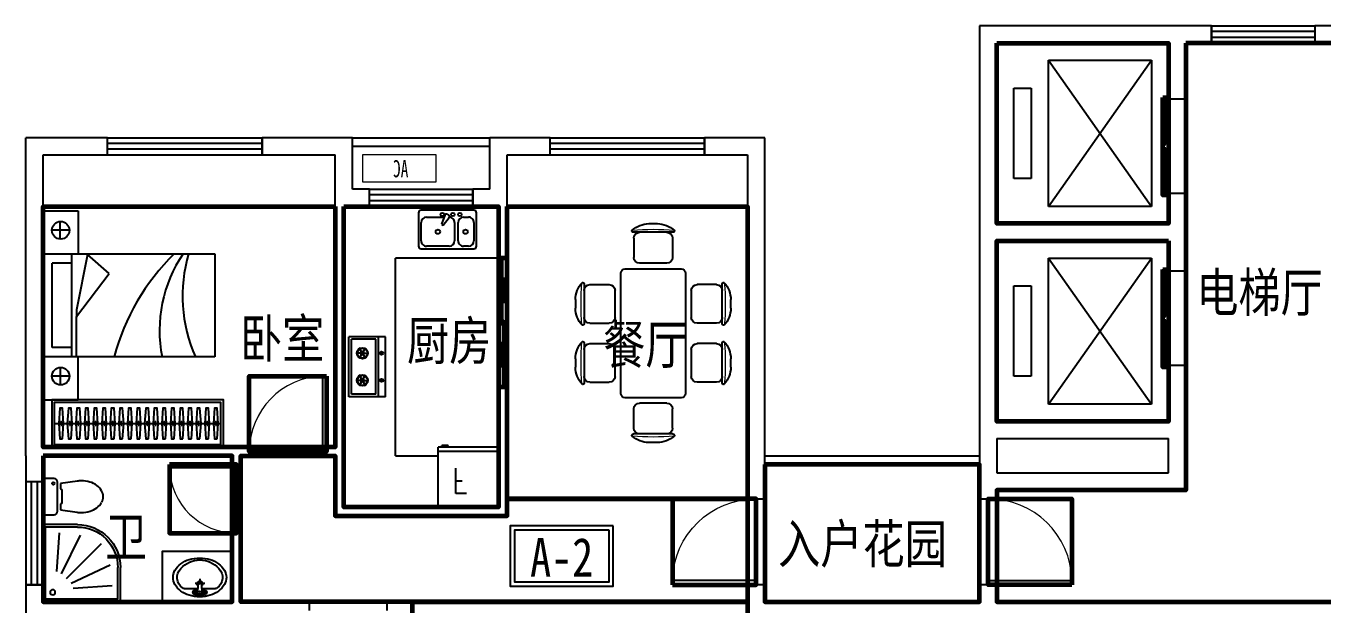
# Model space of a CAD drawing. Extents: x 4814447 to 4843647, y -954808 to -938608.
# Drawn here: x 4814447 to 4829533, y -945333 to -938608 of the extents above; entities that cross this region are included whole.
import ezdxf

# ---------------------------------------------------------------- set-up
doc = ezdxf.new("R2010")
doc.units = 0
doc.header["$MEASUREMENT"] = 0
doc.layers.get('0').update_dxf_attribs({"linetype": 'CONTINUOUS'})
for name, color, linetype in [('BALCONY', 153, 'CONTINUOUS'), ('F1', 8, 'CONTINUOUS'), ('FURNITURE', 8, 'CONTINUOUS'), ('LVTRY', 187, 'CONTINUOUS'), ('STAIR', 3, 'CONTINUOUS'), ('TEXT_文字_', 7, 'CONTINUOUS'), ('WALL', 2, 'CONTINUOUS'), ('wc', 8, 'CONTINUOUS'), ('WINDOW', 4, 'CONTINUOUS'), ('户型编号', 7, 'CONTINUOUS')]:
    doc.layers.add(name, color=color, linetype=linetype)
for name, color, linetype, lineweight in [('GT_卧室', 1, 'CONTINUOUS', 60), ('GT_卫生间', 5, 'CONTINUOUS', 60), ('GT_厨房', 4, 'CONTINUOUS', 60), ('GT_客厅', 2, 'CONTINUOUS', 60), ('GT_电梯', 150, 'CONTINUOUS', 60), ('GT_花园', 74, 'CONTINUOUS', 60), ('GT_过道', 30, 'CONTINUOUS', 60), ('GT_门', 245, 'CONTINUOUS', 60), ('GT_餐厅', 3, 'CONTINUOUS', 60), ('K_EQUPMENT_W', 6, 'CONTINUOUS', 9)]:
    doc.layers.add(name, color=color, linetype=linetype, lineweight=lineweight)
doc.styles.add('_ZBHZ', font='simhei.ttf', dxfattribs={"width": 0.8})

# ---------------------------------------------------------------- blocks, each defined once
blk = doc.blocks.new('A$C20217E62')
at = {"layer": 'F1'}
for p, q in [((0, 419), (0, 31)), ((644, 450), (31, 450)), ((31, 92), (31, 307)), ((92, 368), (298, 368)), ((306, 391), (267, 287)), ((285, 277), (355, 363)), ((335, 402), (350, 393)), ((419, 307), (419, 92)), ((460, 92), (460, 307)), ((522, 368), (583, 368)), ((644, 307), (644, 92)), ((675, 31), (675, 419)), ((267, 287), (285, 277)), ((31, 0), (644, 0)), ((358, 31), (92, 31)), ((583, 31), (522, 31))]:
    blk.add_line(p, q, dxfattribs=at)
for centre, radius in [((276, 399), 20.5), ((399, 399), 20.5), ((481, 399), 20.5), ((225, 199), 25.6), ((547, 199), 25.6)]:
    blk.add_circle(centre, radius, dxfattribs=at)
for centre, radius, start, end in [((31, 419), 30.7, 90, 180), ((92, 307), 61.4, 90, 180), ((325, 384), 20.5, 60, 159.4623), ((340, 376), 20.5, 320.5377, 60), ((358, 307), 61.4, 360, 90), ((522, 307), 61.4, 90, 180), ((583, 307), 61.4, 360, 90), ((644, 419), 30.7, 360, 90), ((31, 31), 30.7, 180, 270), ((92, 92), 61.4, 180, 270), ((358, 92), 61.4, 270, 360), ((522, 92), 61.4, 180, 270), ((583, 92), 61.4, 270, 360), ((644, 31), 30.7, 270, 360)]:
    blk.add_arc(centre, radius, start, end, dxfattribs=at)
blk = doc.blocks.new('A$C70047E59')
at = {"layer": 'wc'}
for p, q in [((0, 700), (0, 0)), ((0, 700), (424, 700)), ((80, 700), (80, 0)), ((110, 670), (110, 30)), ((110, 670), (394, 670)), ((394, 670), (394, 30)), ((424, 700), (424, 0)), ((249, 508), (196, 508)), ((258, 524), (232, 570)), ((258, 491), (232, 445)), ((277, 524), (304, 570)), ((277, 491), (304, 445)), ((287, 508), (340, 508)), ((249, 192), (196, 192)), ((258, 209), (232, 255)), ((258, 176), (232, 130)), ((277, 209), (304, 255)), ((277, 176), (304, 130)), ((287, 192), (340, 192)), ((0, 0), (424, 0)), ((110, 30), (394, 30))]:
    blk.add_line(p, q, dxfattribs=at)
for centre, radius in [((44, 508), 18.8), ((44, 508), 13.8), ((268, 508), 63.8), ((268, 508), 58.8), ((268, 508), 18.8), ((268, 508), 13.8), ((44, 192), 18.8), ((44, 192), 13.8), ((268, 192), 63.8), ((268, 192), 58.8), ((268, 192), 18.8), ((268, 192), 13.8)]:
    blk.add_circle(centre, radius, dxfattribs=at)
blk = doc.blocks.new('A$C4D107291')
for p, q in [((0, 0), (0, 2200)), ((0, 2200), (409, 2200)), ((409, 2200), (409, 1700)), ((305, 1973), (102, 1973)), ((199, 1871), (199, 2075)), ((0, 1700), (2000, 1700)), ((333, 500), (333, 1700)), ((516, 1690), (388, 1048)), ((770, 1471), (516, 1690)), ((2000, 1700), (2000, 500)), ((104, 611), (104, 1590)), ((333, 1590), (104, 1590)), ((388, 968), (770, 1471)), ((388, 1048), (388, 961)), ((388, 500), (388, 968)), ((333, 611), (104, 611)), ((2000, 500), (0, 500)), ((409, 0), (409, 500)), ((199, 378), (199, 173)), ((305, 275), (102, 275)), ((0, 0), (409, 0))]:
    blk.add_line(p, q)
for centre in [(205, 1973), (205, 275)]:
    blk.add_circle(centre, 102)
for centre, radius, start, end in [((3363, -172), 2623, 134.4837, 165.1561), ((2942, 808), 1587, 145.8422, 191.1759), ((3368, 1207), 1745, 163.6318, 203.8909)]:
    blk.add_arc(centre, radius, start, end)
blk = doc.blocks.new('淋浴2')
for p, q in [((-900, -400), (-900, 0)), ((0, 0), (-900, 0)), ((0, -900), (0, 0)), ((-870, -400), (-870, -30)), ((-30, -30), (-870, -30)), ((-30, -870), (-30, -30)), ((-353, -159), (-805, -193)), ((-326, -216), (-778, -435)), ((-274, -273), (-679, -680)), ((-216, -326), (-431, -780)), ((-158, -352), (-189, -805)), ((-30, -870), (-400, -870)), ((0, -900), (-400, -900))]:
    blk.add_line(p, q)
blk.add_circle((-112, -112), 30)
for radius in [500, 470]:
    blk.add_arc((-400, -400), radius, 180, 270)
blk = doc.blocks.new('*U28')
for p, q in [((128, 210), (0, 210)), ((0, 210), (0, -210)), ((168, -170), (168, 170)), ((400, 181), (202, 152)), ((202, 152), (202, 90)), ((202, 90), (220, 82)), ((220, 82), (220, -80)), ((220, -80), (202, -85)), ((202, -85), (202, -152)), ((0, -210), (128, -210)), ((202, -152), (398, -181))]:
    blk.add_line(p, q)
blk.add_circle((118, 154), 14.5)
for centre, radius, start, end in [((128, 170), 40, 360, 90), ((446, -168), 352, 90.2924, 97.7689), ((446, -168), 352, 73.6387, 90.2924), ((470, -85), 266, 54.4566, 73.6387), ((508, -33), 201, 30.1295, 54.4566), ((565, 1), 135, 0.2924, 30.1295), ((565, 1), 135, 330.4554, 0.2924), ((469, 85), 266, 286.9462, 306.1283), ((507, 33), 201, 306.1283, 330.4554), ((128, -170), 40, 270, 360), ((444, 168), 352, 262.5124, 270.2924), ((444, 168), 352, 270.2924, 286.9462)]:
    blk.add_arc(centre, radius, start, end)
blk = doc.blocks.new('$PLAN$00002341')
for p, q in [((-52, 163), (56, 163)), ((-179, 92), (-17, 92)), ((-14, 36), (-54, 36)), ((-52, 110), (-20, 110)), ((-22, 144), (-17, 46)), ((2, -20), (2, 27)), ((58, 36), (18, 36)), ((21, 46), (26, 144)), ((21, 92), (183, 92)), ((24, 110), (56, 110))]:
    blk.add_line(p, q)
for centre, radius in [((-52, 137), 19.4), ((56, 137), 19.4), ((-52, 137), 12.6), ((56, 137), 12.6)]:
    blk.add_circle(centre, radius)
for centre, radius, start, end in [((-30, -139), 323, 106.7409, 125.9862), ((0, -237), 426, 90, 106.7409), ((-52, 137), 26.5, 90, 270), ((2, 126), 29.9, 37.4402, 142.5598), ((0, -237), 426, 73.2591, 90), ((56, 137), 26.5, 270, 90), ((30, -139), 323, 54.0138, 73.2591), ((-144, -37), 166, 150.2994, 180), ((-75, -77), 246, 125.9862, 150.2994), ((-114, -35), 148, 125.2171, 225.4044), ((-179, 57), 35.1, 90, 125.2171), ((2, 36), 30.9, 129.8713, 50.1287), ((2, 46), 19.1, 180, 0), ((2, 36), 19.3, 163.9274, 16.0726), ((183, 57), 35.1, 54.7829, 90), ((118, -35), 148, 314.5956, 54.7829), ((75, -77), 246, 29.7006, 54.0138), ((144, -37), 166, 0, 29.7006), ((-144, -37), 166, 180, 209.7006), ((-75, 3), 246, 209.7006, 234.0138), ((6, 59), 300, 221.743, 269.243), ((-2, 59), 300, 270.757, 318.257), ((75, 3), 246, 305.9862, 330.2994), ((144, -37), 166, 330.2994, 0), ((-30, 65), 323, 234.0138, 253.2591), ((0, 164), 426, 253.2591, 270), ((0, 164), 426, 270, 286.7409), ((30, 65), 323, 286.7409, 305.9862)]:
    blk.add_arc(centre, radius, start, end)
for p in [(2, 126, 0), (2, 36, 0)]:
    blk.add_point(p)
blk = doc.blocks.new('空调室外机2')
at = {"ltscale": 0.5}
blk.add_lwpolyline([(0, 0), (850, 0), (850, 320), (0, 320)], close=True, dxfattribs=at)
at = {"ltscale": 0.5, "style": '_ZBHZ', "width": 0.65}
blk.add_text('AC', height=200, dxfattribs=at).set_placement((319, 55))
blk = doc.blocks.new('*U27')
for p, q in [((-300, 0), (-300, -700)), ((400, 0), (-300, 0)), ((400, 0), (400, -700)), ((30, -162), (-98, -162)), ((-98, -162), (-98, -457)), ((-21, -303), (-98, -303)), ((400, -650), (-300, -650)), ((400, -700), (-300, -700)), ((-258, -700), (-258, -720)), ((-187, -720), (-258, -720)), ((-187, -700), (-187, -720))]:
    blk.add_line(p, q)
blk = doc.blocks.new('jj2')
at = {"ltscale": 0.5}
for p, q in [((62, 1304), (-37, 1304)), ((243, 1204), (-217, 1204)), ((-212, 1136), (-212, 911)), ((238, 1136), (238, 911)), ((338, 784), (-312, 784)), ((170, 844), (-145, 844)), ((-792, 148), (-792, 608)), ((-362, 734), (-362, -666)), ((388, -666), (388, 734)), ((817, 608), (817, 148)), ((-724, 603), (-499, 603)), ((-432, 220), (-432, 535)), ((457, 535), (457, 220)), ((749, 603), (524, 603)), ((-892, 328), (-892, 427)), ((917, 427), (917, 328)), ((-724, 153), (-499, 153)), ((749, 153), (524, 153)), ((-792, -539), (-792, -79)), ((-724, -84), (-499, -84)), ((749, -84), (524, -84)), ((817, -79), (817, -539)), ((-892, -359), (-892, -260)), ((-432, -467), (-432, -152)), ((457, -152), (457, -467)), ((917, -260), (917, -359)), ((-724, -534), (-499, -534)), ((749, -534), (524, -534)), ((-312, -716), (338, -716)), ((-212, -1075), (-212, -850)), ((170, -782), (-145, -782)), ((238, -1075), (238, -850)), ((243, -1142), (-217, -1142)), ((62, -1242), (-37, -1242))]:
    blk.add_line(p, q, dxfattribs=at)
for centre, radius, start, end in [((-227, 1220), 10, 130.7265, 202.67), ((-217, 1224), 20, 202.67, 270), ((-27, 988), 316, 91.7651, 130.7265), ((52, 988), 316, 49.2735, 88.2349), ((243, 1224), 20, 270, 337.33), ((252, 1220), 10, 337.33, 49.2735), ((-145, 1136), 67.5, 90, 180), ((170, 1136), 67.5, 0, 90), ((-145, 911), 67.5, 180, 270), ((170, 911), 67.5, 270, 0), ((-312, 734), 50, 90, 180), ((338, 734), 50, 0, 90), ((-576, 417), 316, 139.2735, 178.2349), ((-808, 617), 10, 67.33, 139.2735), ((-812, 608), 20, 0, 67.33), ((837, 608), 20, 112.67, 180), ((833, 617), 10, 40.7265, 112.67), ((601, 417), 316, 1.7651, 40.7265), ((-724, 535), 67.5, 90, 180), ((-499, 535), 67.5, 0, 90), ((524, 535), 67.5, 90, 180), ((749, 535), 67.5, 0, 90), ((-576, 338), 316, 181.7651, 220.7265), ((601, 338), 316, 319.2735, 358.2349), ((-724, 220), 67.5, 180, 270), ((-499, 220), 67.5, 270, 0), ((524, 220), 67.5, 180, 270), ((749, 220), 67.5, 270, 0), ((-808, 138), 10, 220.7265, 292.67), ((-812, 148), 20, 292.67, 0), ((837, 148), 20, 180, 247.33), ((833, 138), 10, 247.33, 319.2735), ((-576, -269), 316, 139.2735, 178.2349), ((-808, -70), 10, 67.33, 139.2735), ((-812, -79), 20, 0, 67.33), ((-724, -152), 67.5, 90, 180), ((-499, -152), 67.5, 0, 90), ((524, -152), 67.5, 90, 180), ((749, -152), 67.5, 0, 90), ((837, -79), 20, 112.67, 180), ((833, -70), 10, 40.7265, 112.67), ((601, -269), 316, 1.7651, 40.7265), ((-576, -349), 316, 181.7651, 220.7265), ((601, -349), 316, 319.2735, 358.2349), ((-808, -549), 10, 220.7265, 292.67), ((-812, -539), 20, 292.67, 0), ((-724, -467), 67.5, 180, 270), ((-499, -467), 67.5, 270, 0), ((524, -467), 67.5, 180, 270), ((749, -467), 67.5, 270, 0), ((837, -539), 20, 180, 247.33), ((833, -549), 10, 247.33, 319.2735), ((-312, -666), 50, 180, 270), ((338, -666), 50, 270, 0), ((-145, -850), 67.5, 90, 180), ((170, -850), 67.5, 0, 90), ((-227, -1158), 10, 157.33, 229.2735), ((-217, -1162), 20, 90, 157.33), ((-27, -927), 316, 229.2735, 268.2349), ((-145, -1075), 67.5, 180, 270), ((52, -927), 316, 271.7651, 310.7265), ((170, -1075), 67.5, 270, 0), ((243, -1162), 20, 22.67, 90), ((252, -1158), 10, 310.7265, 22.67)]:
    blk.add_arc(centre, radius, start, end, dxfattribs=at)
at = {"lineweight": 13, "ltscale": 0.5}
for centre, start, end in [((13, -1474), 84.8023, 95.1977), ((1886, 378), 174.8023, 185.1977), ((-1861, 378), 354.8023, 5.1977), ((1886, -309), 174.8023, 185.1977), ((-1861, -309), 354.8023, 5.1977), ((13, 1536), 264.8023, 275.1977)]:
    blk.add_arc(centre, 2713, start, end, dxfattribs=at)
blk = doc.blocks.new('*U25')
blk.add_line((-970, -275), (970, -275))
for points in [[(-1000, 0), (1000, 0), (1000, -550), (-1000, -550)], [(-970, -30), (970, -30), (970, -520), (-970, -520)]]:
    blk.add_lwpolyline(points, close=True)
at = {"elevation": 0}
for points in [[(-874, -95), (-862, -275), (-874, -455), (-906, -455), (-918, -275), (-906, -95)], [(-774, -95), (-762, -275), (-774, -455), (-806, -455), (-818, -275), (-806, -95)], [(-674, -95), (-662, -275), (-674, -455), (-706, -455), (-718, -275), (-706, -95)], [(-574, -95), (-562, -275), (-574, -455), (-606, -455), (-618, -275), (-606, -95)], [(-474, -95), (-462, -275), (-474, -455), (-506, -455), (-518, -275), (-506, -95)], [(-374, -95), (-362, -275), (-374, -455), (-406, -455), (-418, -275), (-406, -95)], [(-274, -95), (-262, -275), (-274, -455), (-306, -455), (-318, -275), (-306, -95)], [(-174, -95), (-162, -275), (-174, -455), (-206, -455), (-218, -275), (-206, -95)], [(-74, -95), (-62, -275), (-74, -455), (-106, -455), (-118, -275), (-106, -95)], [(26, -95), (38, -275), (26, -455), (-6, -455), (-18, -275), (-6, -95)], [(126, -95), (138, -275), (126, -455), (94, -455), (82, -275), (94, -95)], [(226, -95), (238, -275), (226, -455), (194, -455), (182, -275), (194, -95)], [(326, -95), (338, -275), (326, -455), (294, -455), (282, -275), (294, -95)], [(426, -95), (438, -275), (426, -455), (394, -455), (382, -275), (394, -95)], [(526, -95), (538, -275), (526, -455), (494, -455), (482, -275), (494, -95)], [(626, -95), (638, -275), (626, -455), (594, -455), (582, -275), (594, -95)], [(726, -95), (738, -275), (726, -455), (694, -455), (682, -275), (694, -95)], [(826, -95), (838, -275), (826, -455), (794, -455), (782, -275), (794, -95)], [(926, -95), (938, -275), (926, -455), (894, -455), (882, -275), (894, -95)]]:
    blk.add_lwpolyline(points, close=True, dxfattribs=at)
at = {"ltscale": 15, "elevation": 0}
for points in [[(-894, -255), (-886, -255), (-886, -295), (-894, -295)], [(-794, -255), (-786, -255), (-786, -295), (-794, -295)], [(-694, -255), (-686, -255), (-686, -295), (-694, -295)], [(-594, -255), (-586, -255), (-586, -295), (-594, -295)], [(-494, -255), (-486, -255), (-486, -295), (-494, -295)], [(-394, -255), (-386, -255), (-386, -295), (-394, -295)], [(-294, -255), (-286, -255), (-286, -295), (-294, -295)], [(-194, -255), (-186, -255), (-186, -295), (-194, -295)], [(-94, -255), (-86, -255), (-86, -295), (-94, -295)], [(6, -255), (14, -255), (14, -295), (6, -295)], [(106, -255), (114, -255), (114, -295), (106, -295)], [(206, -255), (214, -255), (214, -295), (206, -295)], [(306, -255), (314, -255), (314, -295), (306, -295)], [(406, -255), (414, -255), (414, -295), (406, -295)], [(506, -255), (514, -255), (514, -295), (506, -295)], [(606, -255), (614, -255), (614, -295), (606, -295)], [(706, -255), (714, -255), (714, -295), (706, -295)], [(806, -255), (814, -255), (814, -295), (806, -295)], [(906, -255), (914, -255), (914, -295), (906, -295)]]:
    blk.add_lwpolyline(points, close=True, dxfattribs=at)
blk = doc.blocks.new('$TCHSYS$LDOR22D')
for p, q in [((-0.517, 0.833), (-0.017, 0.833)), ((-0.517, 0.833), (-0.517, 0.667)), ((-0.017, 0.833), (-0.017, 0.667)), ((0.017, 0.833), (0.017, 0.667)), ((0.017, 0.833), (0.517, 0.833)), ((0.517, 0.833), (0.517, 0.667)), ((-0.517, 0.667), (-0.017, 0.667)), ((0.017, 0.667), (0.517, 0.667)), ((-0.5, 0.5), (0.5, 0.5))]:
    blk.add_line(p, q)
blk = doc.blocks.new('$DorLib2D$00000131')
at = {"color": 0, "linetype": 'Continuous'}
for p, q in [((-0.5, 0.125), (-0.5, 0)), ((0.019, 0.125), (-0.5, 0.125)), ((0.019, 0), (0.019, 0.125)), ((0.15, 0.125), (0.232, 0.197)), ((0.35, 0.125), (0.15, 0.125)), ((0.232, 0.197), (0.232, 0.125)), ((-0.5, 0), (0.019, 0)), ((-0.024, 0), (0.5, 0)), ((-0.024, -0.125), (-0.024, 0)), ((0.5, 0), (0.5, -0.125)), ((-0.35, -0.125), (-0.15, -0.125)), ((-0.232, -0.197), (-0.232, -0.125)), ((-0.15, -0.125), (-0.232, -0.197)), ((0.5, -0.125), (-0.024, -0.125))]:
    blk.add_line(p, q, dxfattribs=at)
blk = doc.blocks.new('$DorLib2D$00000001')
for p, q in [((0.45, 0.975), (0.5, 0.975)), ((0.45, 0), (0.45, 0.975)), ((0.5, 0), (0.5, 0.975)), ((0.5, 0), (0.45, 0))]:
    blk.add_line(p, q)
at = {"lineweight": 13}
blk.add_arc((0.475, 0), 0.975, 91.4693, 180, dxfattribs=at)
blk = doc.blocks.new('$TCHSYS$WIN2D')
for p, q in [((-0.5, 0.5), (0.5, 0.5)), ((-0.5, 0.5), (-0.5, -0.5)), ((0.5, 0.5), (0.5, -0.5)), ((0.5, 0.1667), (-0.5, 0.1667)), ((0.5, -0.1667), (-0.5, -0.1667)), ((-0.5, -0.5), (0.5, -0.5))]:
    blk.add_line(p, q)

msp = doc.modelspace()

# ---------------------------------------------------------------- linework, layer by layer
at = {"layer": 'BALCONY', "linetype": 'ByBlock'}
for p, q in [((4818247, -939908), (4819847, -939908)), ((4818247, -940008), (4819847, -940008))]:
    msp.add_line(p, q, dxfattribs=at)
at = {"layer": 'BALCONY'}
for points in [[(4823047, -943608), (4825547, -943608)], [(4823047, -943708), (4825547, -943708)]]:
    msp.add_lwpolyline(points, dxfattribs=at)
msp.add_lwpolyline([(4823047, -943708), (4825547, -943708), (4825547, -945308), (4823047, -945308)], close=True, dxfattribs=at)
at = {"layer": 'GT_卧室'}
msp.add_lwpolyline([(4818047, -940708), (4818047, -943508), (4814647, -943508), (4814647, -940708), (4818047, -940708)], dxfattribs=at)
at = {"layer": 'GT_卫生间'}
msp.add_lwpolyline([(4814647, -943608), (4814647, -945308), (4816847, -945308), (4816847, -943608), (4814647, -943608)], dxfattribs=at)
at = {"layer": 'GT_厨房'}
msp.add_lwpolyline([(4818147, -940708), (4819947, -940708), (4819947, -944208), (4818147, -944208), (4818147, -940708)], dxfattribs=at)
at = {"layer": 'GT_客厅'}
msp.add_lwpolyline([(4818947, -945308), (4822847, -945308), (4822847, -949508), (4818947, -949508), (4818947, -945308)], dxfattribs=at)
at = {"layer": 'GT_电梯'}
for points in [[(4825747, -938808), (4827747, -938808), (4827747, -940908), (4825747, -940908), (4825747, -938808)], [(4827747, -941108), (4827747, -943208), (4825747, -943208), (4825747, -941108), (4827747, -941108)]]:
    msp.add_lwpolyline(points, dxfattribs=at)
at = {"layer": 'GT_花园'}
msp.add_lwpolyline([(4823047, -943708), (4823047, -945308), (4825547, -945308), (4825547, -943708), (4823047, -943708)], dxfattribs=at)
at = {"layer": 'GT_过道'}
for points in [[(4827947, -938808), (4827947, -944008), (4825747, -944008), (4825747, -945308), (4832347, -945308), (4832347, -944008), (4829747, -944008), (4829747, -938808), (4827947, -938808)], [(4822847, -944108), (4822847, -945308), (4816947, -945308), (4816947, -943608), (4818047, -943608), (4818047, -944308), (4820047, -944308), (4820047, -944108), (4822847, -944108)]]:
    msp.add_lwpolyline(points, dxfattribs=at)
at = {"layer": 'GT_门'}
for points in [[(4827681, -939440), (4827747, -939440), (4827747, -940577), (4827681, -940577), (4827681, -939440)], [(4819947, -941308), (4819947, -942808), (4820047, -942808), (4820047, -941308), (4819947, -941308)], [(4827681, -941440), (4827747, -941440), (4827747, -942577), (4827681, -942577), (4827681, -941440)], [(4817947, -942681), (4817947, -943558), (4817047, -943558), (4817047, -942681), (4817947, -942681)], [(4816117, -943708), (4816117, -944508), (4816897, -944508), (4816897, -943708), (4816117, -943708)], [(4821972, -945108), (4822947, -945108), (4822947, -944108), (4821972, -944108), (4821972, -945083), (4821972, -945108)], [(4826622, -945108), (4825647, -945108), (4825647, -944108), (4826622, -944108), (4826622, -945108)]]:
    msp.add_lwpolyline(points, dxfattribs=at)
at = {"layer": 'GT_餐厅'}
msp.add_lwpolyline([(4820047, -940708), (4822847, -940708), (4822847, -944108), (4820047, -944108), (4820047, -940708)], dxfattribs=at)
at = {"layer": 'LVTRY'}
for p, q in [((4818747, -943608), (4818747, -941308)), ((4819947, -941308), (4818747, -941308)), ((4818747, -943608), (4819247, -943608, 0))]:
    msp.add_line(p, q, dxfattribs=at)
msp.add_lwpolyline([(4816038, -945308), (4816038, -944718), (4816847, -944718), (4816847, -945308)], close=True, dxfattribs=at)
at = {"layer": 'STAIR'}
for p, q in [((4826347, -940708), (4826347, -939008)), ((4826347, -939008), (4827547, -939008)), ((4826347, -940708), (4827547, -939008)), ((4826347, -939008), (4827547, -940708)), ((4827547, -939008), (4827547, -940708)), ((4825947, -940383), (4825947, -939333)), ((4825947, -939333), (4826147, -939333)), ((4826147, -939333), (4826147, -940383)), ((4826147, -940383), (4825947, -940383)), ((4827547, -940708), (4826347, -940708)), ((4826347, -943008), (4826347, -941308)), ((4826347, -943008), (4827547, -941308)), ((4826347, -941308), (4827547, -943008)), ((4826347, -941308), (4827547, -941308)), ((4827547, -941308), (4827547, -943008)), ((4825947, -942683), (4825947, -941633)), ((4825947, -941633), (4826147, -941633)), ((4826147, -941633), (4826147, -942683)), ((4826147, -942683), (4825947, -942683)), ((4827547, -943008), (4826347, -943008))]:
    msp.add_line(p, q, dxfattribs=at)
at = {"layer": 'WALL', "linetype": 'ByBlock'}
for p, q in [((4825547, -938608), (4825547, -941008)), ((4827847, -938608), (4825547, -938608)), ((4828247, -938608), (4827847, -938608)), ((4828247, -938808), (4828247, -938608)), ((4829847, -938608), (4829447, -938608)), ((4829447, -938608), (4829447, -938808)), ((4825747, -938808), (4825747, -940908)), ((4827747, -938808), (4825747, -938808)), ((4827747, -938808), (4827747, -939458)), ((4827947, -939458), (4827947, -938808)), ((4827947, -938808), (4828247, -938808)), ((4829447, -938808), (4829747, -938808)), ((4827747, -939458), (4827947, -939458)), ((4814447, -943608), (4814447, -939908)), ((4815397, -939908), (4814447, -939908)), ((4815397, -940108), (4815397, -939908)), ((4818247, -939908), (4817197, -939908)), ((4817197, -939908), (4817197, -940108)), ((4818247, -940508), (4818247, -939908)), ((4819847, -940508), (4819847, -939908)), ((4820547, -939908), (4819847, -939908)), ((4820547, -940108), (4820547, -939908)), ((4823047, -939908), (4822347, -939908)), ((4822347, -939908), (4822347, -940108)), ((4823047, -944108), (4823047, -939908)), ((4814647, -943508), (4814647, -940108)), ((4814647, -940108), (4815397, -940108)), ((4817197, -940108), (4818047, -940108)), ((4818047, -940608), (4818047, -940108)), ((4820047, -940608), (4820047, -940108)), ((4820047, -940108), (4820547, -940108)), ((4822347, -940108), (4822847, -940108)), ((4822847, -940108), (4822847, -944108)), ((4818447, -940508), (4818247, -940508)), ((4818447, -940708), (4818447, -940508)), ((4819847, -940508), (4819647, -940508)), ((4819647, -940508), (4819647, -940708)), ((4827947, -940558), (4827747, -940558)), ((4827747, -940558), (4827747, -940908)), ((4827947, -941008), (4827947, -940558)), ((4818047, -943508), (4818047, -940608)), ((4818147, -943608), (4818147, -940708)), ((4818147, -940708), (4818447, -940708)), ((4819647, -940708), (4819947, -940708)), ((4819947, -940708), (4819947, -941308)), ((4820047, -941308), (4820047, -940608)), ((4825547, -941008), (4825547, -943308)), ((4827747, -940908), (4825747, -940908)), ((4827947, -941458), (4827947, -941008)), ((4827747, -941108), (4825747, -941108)), ((4825747, -941108), (4825747, -943208)), ((4827747, -941108), (4827747, -941458)), ((4819947, -941308), (4820047, -941308)), ((4827747, -941458), (4827947, -941458)), ((4827947, -942558), (4827747, -942558)), ((4827747, -942558), (4827747, -943208)), ((4827947, -943308), (4827947, -942558)), ((4820047, -942808), (4819947, -942808)), ((4819947, -942808), (4819947, -944208)), ((4820047, -944308), (4820047, -942808)), ((4825747, -943208), (4827747, -943208)), ((4825547, -943308), (4825547, -943908)), ((4825747, -943408), (4827747, -943408)), ((4825747, -943408), (4825747, -943808)), ((4827747, -943808), (4827747, -943408)), ((4827947, -944008), (4827947, -943308)), ((4816847, -943508), (4814647, -943508)), ((4817047, -943508), (4816847, -943508)), ((4817047, -943608), (4817047, -943508)), ((4818047, -943508), (4817947, -943508)), ((4817947, -943508), (4817947, -943608)), ((4814447, -943608), (4814447, -943908)), ((4814647, -943908), (4814647, -943608)), ((4816847, -943608), (4814647, -943608)), ((4816847, -943608), (4816847, -943708)), ((4816847, -943708), (4816947, -943708)), ((4816947, -943708), (4816947, -943608)), ((4816947, -943608), (4817047, -943608)), ((4817947, -943608), (4818047, -943608)), ((4818047, -944308), (4818047, -943608)), ((4818147, -944208), (4818147, -943608)), ((4825747, -943808), (4827747, -943808)), ((4814447, -943908), (4814647, -943908)), ((4825547, -943908), (4825547, -944108)), ((4825747, -944008), (4827947, -944008)), ((4825747, -944108), (4825747, -944008)), ((4822847, -944108), (4823047, -944108)), ((4825547, -944108), (4825747, -944108)), ((4820047, -944308), (4818047, -944308)), ((4819947, -944208), (4818147, -944208)), ((4816947, -944508), (4816847, -944508)), ((4816847, -944508), (4816847, -945308)), ((4816947, -945308), (4816947, -944508)), ((4814647, -945108), (4814447, -945108)), ((4814447, -945108), (4814447, -945508)), ((4814647, -945308), (4814647, -945108)), ((4823047, -945108), (4822847, -945108)), ((4822847, -945108), (4822847, -945408)), ((4823047, -945308), (4823047, -945108)), ((4825747, -945108), (4825547, -945108)), ((4825547, -945108), (4825547, -945308)), ((4825747, -945308), (4825747, -945108)), ((4815247, -945308), (4814647, -945308)), ((4816847, -945308), (4815247, -945308)), ((4817747, -945308), (4816947, -945308)), ((4817747, -945408), (4817747, -945308)), ((4818947, -945308), (4818647, -945308)), ((4818647, -945308), (4818647, -945408)), ((4818947, -949508), (4818947, -945308)), ((4825547, -945308), (4823047, -945308)), ((4826247, -945308), (4825747, -945308)), ((4829647, -945308), (4826247, -945308))]:
    msp.add_line(p, q, dxfattribs=at)
at = {"layer": 'WINDOW'}
for p, q in [((4818047, -940708), (4814647, -940708)), ((4822847, -940708), (4820047, -940708))]:
    msp.add_line(p, q, dxfattribs=at)
at = {"layer": 'WINDOW', "linetype": 'ByBlock'}
for p, q in [((4816847, -944508), (4816847, -943708)), ((4823047, -945108), (4823047, -944108)), ((4825547, -944108), (4825547, -945108))]:
    msp.add_line(p, q, dxfattribs=at)
at = {"layer": '户型编号', "linetype": 'ByBlock'}
for points in [[(4821284, -944424), (4820084, -944424), (4820084, -945124), (4821284, -945124)], [(4821234, -944474), (4820134, -944474), (4820134, -945074), (4821234, -945074)]]:
    msp.add_lwpolyline(points, close=True, dxfattribs=at)

# ---------------------------------------------------------------- block references
at = {"layer": 'FURNITURE'}
msp.add_blockref('A$C4D107291', (4814647, -942958), dxfattribs=at)
at = {"layer": 'FURNITURE', "xscale": -1, "rotation": 180}
for name, p in [('jj2', (4821735, -942151)), ('*U25', (4815747, -943508))]:
    msp.add_blockref(name, p, dxfattribs=at)
at = {"layer": 'K_EQUPMENT_W', "xscale": -1}
msp.add_blockref('空调室外机2', (4819217, -940424), dxfattribs=at)
at = {"layer": 'LVTRY'}
for name, p, rotation in [('A$C20217E62', (4819017, -941201, 0), 359.9972494081149), ('*U28', (4814647, -944084), 359.9911174323303)]:
    msp.add_blockref(name, p, dxfattribs=dict(at, rotation=rotation))
at = {"layer": 'LVTRY', "extrusion": (6.6278e-12, -4e-16, -1), "xscale": -1, "zscale": -1, "rotation": 180.0030360591081}
msp.add_blockref('A$C70047E59', (-4818631, -942223, 0), dxfattribs=at)
at = {"layer": 'LVTRY', "extrusion": (0, 0, -1), "zscale": -1, "rotation": 180}
msp.add_blockref('*U27', (-4819547, -944208), dxfattribs=at)
at = {"layer": 'LVTRY', "xscale": -1, "rotation": 90}
msp.add_blockref('淋浴2', (4814647, -945308), dxfattribs=at)
at = {"layer": 'LVTRY', "yscale": -1, "rotation": 359.998756411983}
msp.add_blockref('$PLAN$00002341', (4816470, -945060), dxfattribs=at)
at = {"layer": 'WINDOW', "linetype": 'ByBlock'}
for name, p, xscale, yscale, zscale, rotation in [('$TCHSYS$WIN2D', (4828847, -938708), -1200, -200, -1200, 180), ('$TCHSYS$WIN2D', (4816297, -940008), -1800, 200, -1800, 180), ('$TCHSYS$WIN2D', (4821447, -940008), -1800, 200, -1800, 180.0000000000044), ('$TCHSYS$WIN2D', (4819047, -940608), -1200, 200, -1200, 180), ('$DorLib2D$00000131', (4819997, -942058), 1500, -100, 1500, 89.99999999998562), ('$DorLib2D$00000001', (4817497, -943558), -900, -900, -900, 180), ('$DorLib2D$00000001', (4816897, -944108), 800, 800, 800, 90), ('$TCHSYS$WIN2D', (4814547, -944508), -1200, 200, -1200, 89.99999999997036), ('$DorLib2D$00000001', (4822947, -944608), -1000, 1000, -1000, 90), ('$DorLib2D$00000001', (4825647, -944608), 1000, 1000, 1000, 270)]:
    msp.add_blockref(name, p, dxfattribs=dict(at, xscale=xscale, yscale=yscale, zscale=zscale, rotation=rotation))
at = {"layer": 'WINDOW', "yscale": 200}
for p, xscale, zscale, rotation in [((4827847, -940008), 1100, 1100, 90.0000000000232), ((4827847, -942008), -1100, -1100, 89.99999999997681)]:
    msp.add_blockref('$TCHSYS$LDOR22D', p, dxfattribs=dict(at, xscale=xscale, zscale=zscale, rotation=rotation))

# ---------------------------------------------------------------- texts
at = {"layer": 'TEXT_文字_', "style": '_ZBHZ', "width": 0.8}
for s, p in [('电梯厅', (4828068, -941933)), ('卧室', (4816939, -942470)), ('厨房', (4818882, -942494)), ('餐厅', (4821166, -942539)), ('卫', (4815368, -944778)), ('入户花园', (4823202, -944858)), ('A-2', (4820315, -945013))]:
    msp.add_text(s, height=450, dxfattribs=at).set_placement(p)

doc.saveas('drawing.dxf')
